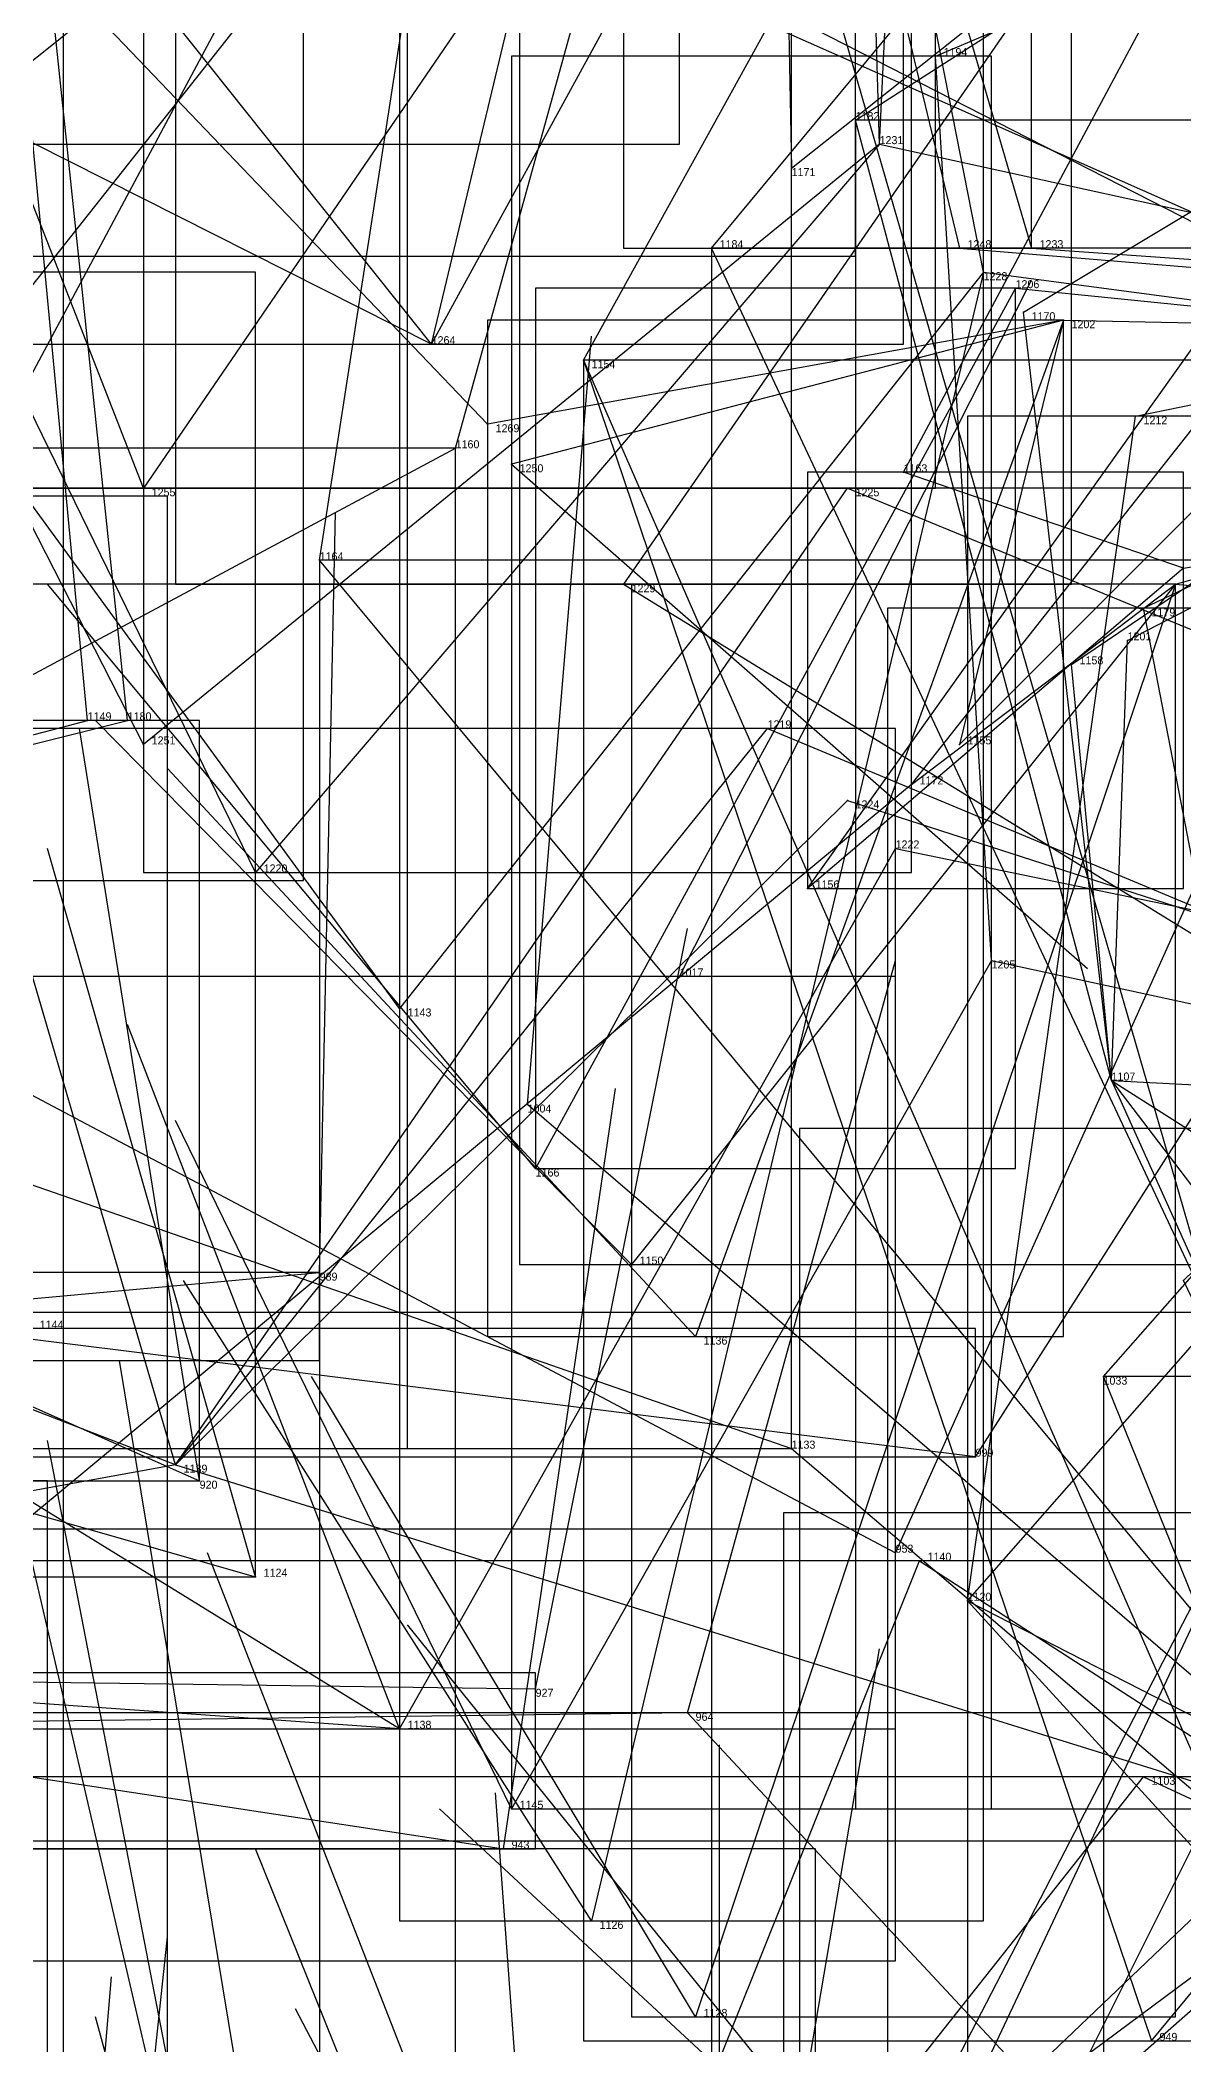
# Model space of a CAD drawing. Extents: x 59.1 to 70.8, y 600.3 to 605.1.
# Drawn here: x 68.2041 to 68.3471, y 601.8655 to 602.116 of the extents above; entities that cross this region are included whole.
import ezdxf

# ---------------------------------------------------------------- set-up
doc = ezdxf.new("R2010")
doc.units = 0
for name, color, linetype in [('Clients', 3, 'CONTINUOUS'), ('Facilities', 3, 'CONTINUOUS'), ('Facilities_lines', 3, 'CONTINUOUS'), ('Min_max_boxes', 1, 'CONTINUOUS'), ('Normals', 1, 'CONTINUOUS'), ('Source_points', 5, 'CONTINUOUS'), ('Text', 3, 'CONTINUOUS')]:
    doc.layers.add(name, color=color, linetype=linetype)

msp = doc.modelspace()

# ---------------------------------------------------------------- linework, layer by layer
at = {"layer": 'Clients', "color": 5}
for p in [(68.316, 602.114, 447.266), (68.306, 602.106, 447.191), (68.298, 602.1, 447.114), (68.288, 602.09, 447.04), (68.319, 602.09, 447.589), (68.328, 602.09, 447.599), (68.327, 602.082, 447.112), (68.26, 602.068, 447.786), (68.341, 602.069, 447.292), (68.256, 602.065, 446.895), (68.263, 602.063, 447.726), (68.312, 602.062, 446.821), (68.217, 602.06, 447.84), (68.305, 602.06, 447.591), (68.239, 602.051, 446.82), (68.277, 602.048, 447.666), (68.346, 602.048, 447.199), (68.342, 602.045, 447.122), (68.34, 602.041, 447.042), (68.333, 602.038, 446.968), (68.21, 602.031, 446.719), (68.215, 602.031, 446.754), (68.295, 602.03, 447.545), (68.217, 602.028, 447.768), (68.319, 602.028, 446.892), (68.305, 602.021, 447.488), (68.311, 602.015, 447.426), (68.231, 602.012, 447.708), (68.3, 602.01, 446.74), (68.249, 601.995, 447.648), (68.265, 601.983, 446.6), (68.266, 601.975, 447.531), (68.239, 601.962, 446.53), (68.278, 601.963, 447.469), (68.347, 601.961, 446.674), (68.286, 601.954, 447.412), (68.337, 601.949, 446.599), (68.298, 601.94, 447.351), (68.224, 601.936, 446.417), (68.311, 601.927, 446.453), (68.231, 601.924, 447.469), (68.314, 601.926, 447.292), (68.266, 601.91, 446.342), (68.342, 601.899, 447.115), (68.263, 601.895, 447.351), (68.262, 601.89, 446.319), (68.273, 601.881, 447.291), (68.286, 601.869, 447.231), (68.343, 601.866, 446.312)]:
    msp.add_point(p, dxfattribs=at)
at = {"layer": 'Facilities', "color": 3}
for p in [(68.309, 602.103, 447.651), (68.322, 602.087, 447.529), (68.326, 602.085, 447.47), (68.332, 602.081, 447.412), (68.253, 602.078, 447.844), (68.272, 602.076, 446.968), (68.347, 602.05, 447.28), (68.346, 602.048, 447.362), (68.313, 602.023, 446.814), (68.323, 602.001, 447.368), (68.284, 601.999, 446.669), (68.338, 601.986, 447.249), (68.321, 601.939, 446.529), (68.221, 601.938, 447.528), (68.32, 601.921, 447.234), (68.285, 601.907, 446.386), (68.249, 601.905, 447.409)]:
    msp.add_point(p, dxfattribs=at)
at = {"layer": 'Facilities_lines', "color": 3}
for p, q in [((68.253, 602.078, 447.844), (68.302, 602.283, 448.028)), ((68.277, 602.264, 447.633), (68.319, 602.09, 447.589)), ((68.277, 602.264, 447.633), (68.328, 602.09, 447.599)), ((68.264, 602.257, 447.56), (68.349, 601.963, 447.236)), ((68.316, 602.205, 447.929), (68.217, 602.06, 447.84)), ((68.296, 602.203, 447.977), (68.183, 602.06, 447.891)), ((68.296, 602.203, 447.977), (68.298, 602.1, 447.114)), ((68.309, 602.103, 447.651), (68.306, 602.2, 447.529)), ((68.322, 602.087, 447.529), (68.301, 602.194, 447.451)), ((68.309, 602.103, 447.651), (68.313, 602.187, 447.5)), ((68.253, 602.078, 447.844), (68.312, 602.186, 447.798)), ((68.19, 602.103, 447.026), (68.284, 602.178, 447.379)), ((68.131, 601.94, 447.511), (68.25, 602.162, 448.069)), ((68.253, 602.078, 447.844), (68.126, 602.142, 448.027)), ((68.333, 602.129, 447.499), (68.277, 602.048, 447.666)), ((68.323, 602.001, 447.368), (68.316, 602.114, 447.266)), ((68.338, 601.986, 447.249), (68.306, 602.106, 447.191)), ((68.309, 602.103, 447.651), (68.217, 602.028, 447.768)), ((68.309, 602.103, 447.651), (68.231, 602.012, 447.708)), ((68.41, 601.83, 446.579), (68.288, 602.09, 447.04)), ((68.322, 602.087, 447.529), (68.249, 601.995, 447.648)), ((68.322, 602.087, 447.529), (68.273, 601.881, 447.291)), ((68.326, 602.085, 447.47), (68.266, 601.975, 447.531)), ((68.338, 601.986, 447.249), (68.327, 602.082, 447.112)), ((68.332, 602.081, 447.412), (68.26, 602.068, 447.786)), ((68.332, 602.081, 447.412), (68.263, 602.063, 447.726)), ((68.332, 602.081, 447.412), (68.286, 601.954, 447.412)), ((68.332, 602.081, 447.412), (68.319, 602.028, 446.892)), ((68.272, 602.076, 446.968), (68.343, 601.866, 446.312)), ((68.272, 602.076, 446.968), (68.359, 601.877, 446.384)), ((68.32, 601.921, 447.234), (68.341, 602.069, 447.292)), ((68.127, 601.996, 446.718), (68.256, 602.065, 446.895)), ((68.347, 602.05, 447.28), (68.312, 602.062, 446.821)), ((68.221, 601.938, 447.528), (68.305, 602.06, 447.591)), ((68.372, 601.891, 446.537), (68.239, 602.051, 446.82)), ((68.347, 602.05, 447.28), (68.3, 602.01, 446.74)), ((68.346, 602.048, 447.362), (68.278, 601.963, 447.469)), ((68.346, 602.048, 447.362), (68.286, 601.869, 447.231)), ((68.313, 602.023, 446.814), (68.346, 602.048, 447.199)), ((68.378, 601.859, 446.877), (68.342, 602.045, 447.122)), ((68.338, 601.986, 447.249), (68.34, 602.041, 447.042)), ((68.338, 601.986, 447.249), (68.333, 602.038, 446.968)), ((68.249, 601.905, 447.409), (68.046, 602.03, 447.752)), ((68.084, 601.998, 446.941), (68.21, 602.031, 446.719)), ((68.084, 601.998, 446.941), (68.215, 602.031, 446.754)), ((68.221, 601.938, 447.528), (68.295, 602.03, 447.545)), ((68.313, 602.023, 446.814), (68.201, 601.93, 446.468)), ((68.221, 601.938, 447.528), (68.305, 602.021, 447.488)), ((68.221, 601.938, 447.528), (68.013, 602.018, 447.703)), ((68.249, 601.905, 447.409), (68.311, 602.015, 447.426)), ((68.323, 602.001, 447.368), (68.263, 601.895, 447.351)), ((68.084, 601.998, 446.941), (68.224, 601.936, 446.417)), ((68.175, 601.999, 446.693), (68.311, 601.927, 446.453)), ((68.154, 601.99, 447.673), (68.298, 601.94, 447.351)), ((68.338, 601.986, 447.249), (68.379, 601.895, 446.614)), ((68.338, 601.986, 447.249), (68.354, 601.965, 446.752)), ((68.338, 601.986, 447.249), (68.36, 601.972, 446.829)), ((68.372, 601.891, 446.537), (68.265, 601.983, 446.6)), ((68.32, 601.921, 447.234), (68.371, 601.979, 446.984)), ((68.055, 601.974, 447.522), (68.231, 601.924, 447.469)), ((68.117, 601.951, 446.683), (68.239, 601.962, 446.53)), ((68.41, 601.83, 446.579), (68.347, 601.961, 446.674)), ((68.309, 601.845, 447.115), (68.367, 601.957, 447.069)), ((68.321, 601.939, 446.529), (68.192, 601.955, 446.491)), ((68.447, 601.677, 446.068), (68.337, 601.949, 446.599)), ((68.221, 601.938, 447.528), (68.068, 601.91, 447.335)), ((68.221, 601.938, 447.528), (68.372, 601.891, 447.015)), ((68.241, 601.744, 446.915), (68.314, 601.926, 447.292)), ((68.32, 601.921, 447.234), (68.394, 601.84, 446.702)), ((68.249, 601.905, 447.409), (68.079, 601.917, 447.397)), ((68.117, 601.912, 446.539), (68.262, 601.89, 446.319)), ((68.117, 601.912, 446.539), (68.266, 601.91, 446.342)), ((68.285, 601.907, 446.386), (68.133, 601.905, 446.464)), ((68.285, 601.907, 446.386), (68.381, 601.804, 446.197)), ((68.309, 601.845, 447.115), (68.387, 601.903, 446.929)), ((68.266, 601.803, 447.095), (68.342, 601.899, 447.115)), ((68.372, 601.891, 446.537), (68.33, 601.854, 446.239)), ((68.266, 601.803, 447.095), (68.353, 601.886, 447.056))]:
    msp.add_line(p, q, dxfattribs=at)
at = {"layer": 'Min_max_boxes', "color": 1}
for p, q in [((68.264, 602.408, 447.236), (68.264, 601.963, 447.236)), ((68.264, 602.408, 448.15), (68.264, 601.963, 448.15)), ((68.217, 602.402, 447.73), (68.217, 602.06, 447.73)), ((68.217, 602.402, 448.09), (68.217, 602.06, 448.09)), ((68.221, 602.4, 447.499), (68.221, 602.048, 447.499)), ((68.221, 602.4, 447.855), (68.221, 602.048, 447.855)), ((68.316, 602.06, 447.73), (68.316, 602.402, 447.73)), ((68.316, 602.06, 448.09), (68.316, 602.402, 448.09)), ((68.333, 602.048, 447.499), (68.333, 602.4, 447.499)), ((68.333, 602.048, 447.855), (68.333, 602.4, 447.855)), ((68.237, 602.011, 447.089), (68.237, 602.298, 447.089)), ((68.237, 602.011, 447.595), (68.237, 602.298, 447.595)), ((68.306, 602.089, 447.89), (68.306, 602.292, 447.89)), ((68.306, 602.089, 448.253), (68.306, 602.292, 448.253)), ((68.312, 602.078, 447.798), (68.312, 602.283, 447.798)), ((68.312, 602.078, 448.028), (68.312, 602.283, 448.028)), ((68.277, 602.264, 447.589), (68.277, 602.09, 447.589)), ((68.277, 602.264, 447.633), (68.277, 602.09, 447.633)), ((68.328, 602.09, 447.589), (68.328, 602.264, 447.589)), ((68.328, 602.09, 447.633), (68.328, 602.264, 447.633)), ((68.207, 601.72, 446.937), (68.207, 602.227, 446.937)), ((68.207, 601.72, 447.781), (68.207, 602.227, 447.781)), ((68.298, 602.06, 447.114), (68.298, 602.219, 447.114)), ((68.298, 602.06, 448.311), (68.298, 602.219, 448.311)), ((68.217, 602.2, 447.5), (68.217, 602.012, 447.5)), ((68.217, 602.2, 447.768), (68.217, 602.012, 447.768)), ((68.313, 602.012, 447.5), (68.313, 602.2, 447.5)), ((68.313, 602.012, 447.768), (68.313, 602.2, 447.768)), ((68.249, 602.194, 447.291), (68.249, 601.881, 447.291)), ((68.249, 602.194, 447.648), (68.249, 601.881, 447.648)), ((68.322, 601.881, 447.291), (68.322, 602.194, 447.291)), ((68.322, 601.881, 447.648), (68.322, 602.194, 447.648)), ((68.284, 602.103, 447.026), (68.284, 602.178, 447.026)), ((68.284, 602.103, 447.387), (68.284, 602.178, 447.387)), ((68.25, 601.94, 447.281), (68.25, 602.162, 447.281)), ((68.25, 601.94, 448.069), (68.25, 602.162, 448.069)), ((68.298, 601.94, 447.351), (68.298, 602.122, 447.351)), ((68.298, 601.94, 447.904), (68.298, 602.122, 447.904)), ((68.323, 602.114, 447.266), (68.263, 602.114, 447.266)), ((68.263, 602.114, 447.266), (68.263, 601.895, 447.266)), ((68.323, 602.114, 447.368), (68.263, 602.114, 447.368)), ((68.263, 602.114, 447.368), (68.263, 601.895, 447.368)), ((68.263, 602.114, 447.266), (68.263, 602.114, 447.368)), ((68.323, 601.895, 447.266), (68.323, 602.114, 447.266)), ((68.323, 601.895, 447.368), (68.323, 602.114, 447.368)), ((68.323, 602.114, 447.266), (68.323, 602.114, 447.368)), ((68.379, 602.106, 446.614), (68.306, 602.106, 446.614)), ((68.306, 602.106, 446.614), (68.306, 601.895, 446.614)), ((68.379, 602.106, 447.249), (68.306, 602.106, 447.249)), ((68.306, 602.106, 447.249), (68.306, 601.895, 447.249)), ((68.306, 602.106, 446.614), (68.306, 602.106, 447.249)), ((68.022, 602.103, 447.026), (68.284, 602.103, 447.026)), ((68.022, 602.103, 447.387), (68.284, 602.103, 447.387)), ((68.284, 602.103, 447.026), (68.284, 602.103, 447.387)), ((68.277, 602.09, 447.589), (68.328, 602.09, 447.589)), ((68.277, 602.09, 447.633), (68.328, 602.09, 447.633)), ((68.277, 602.09, 447.589), (68.277, 602.09, 447.633)), ((68.459, 602.09, 445.862), (68.288, 602.09, 445.862)), ((68.288, 602.09, 445.862), (68.288, 601.607, 445.862)), ((68.459, 602.09, 447.04), (68.288, 602.09, 447.04)), ((68.288, 602.09, 447.04), (68.288, 601.607, 447.04)), ((68.288, 602.09, 445.862), (68.288, 602.09, 447.04)), ((68.328, 602.09, 447.589), (68.328, 602.09, 447.633)), ((68.231, 602.087, 447.469), (68.055, 602.087, 447.469)), ((68.231, 602.087, 447.949), (68.055, 602.087, 447.949)), ((68.075, 602.089, 447.89), (68.306, 602.089, 447.89)), ((68.075, 602.089, 448.253), (68.306, 602.089, 448.253)), ((68.231, 601.924, 447.469), (68.231, 602.087, 447.469)), ((68.231, 601.924, 447.949), (68.231, 602.087, 447.949)), ((68.231, 602.087, 447.469), (68.231, 602.087, 447.949)), ((68.306, 602.089, 447.89), (68.306, 602.089, 448.253)), ((68.326, 602.085, 447.47), (68.266, 602.085, 447.47)), ((68.266, 602.085, 447.47), (68.266, 601.975, 447.47)), ((68.326, 602.085, 447.531), (68.266, 602.085, 447.531)), ((68.266, 602.085, 447.531), (68.266, 601.975, 447.531)), ((68.266, 602.085, 447.47), (68.266, 602.085, 447.531)), ((68.326, 601.975, 447.47), (68.326, 602.085, 447.47)), ((68.326, 601.975, 447.531), (68.326, 602.085, 447.531)), ((68.326, 602.085, 447.47), (68.326, 602.085, 447.531)), ((68.332, 602.081, 446.892), (68.26, 602.081, 446.892)), ((68.26, 602.081, 446.892), (68.26, 601.954, 446.892)), ((68.332, 602.081, 447.786), (68.26, 602.081, 447.786)), ((68.26, 602.081, 447.786), (68.26, 601.954, 447.786)), ((68.26, 602.081, 446.892), (68.26, 602.081, 447.786)), ((68.332, 601.954, 446.892), (68.332, 602.081, 446.892)), ((68.332, 601.954, 447.786), (68.332, 602.081, 447.786)), ((68.332, 602.081, 446.892), (68.332, 602.081, 447.786)), ((68.126, 602.078, 447.798), (68.312, 602.078, 447.798)), ((68.126, 602.078, 448.028), (68.312, 602.078, 448.028)), ((68.312, 602.078, 447.798), (68.312, 602.078, 448.028)), ((68.359, 602.076, 446.312), (68.272, 602.076, 446.312)), ((68.272, 602.076, 446.312), (68.272, 601.866, 446.312)), ((68.359, 602.076, 446.968), (68.272, 602.076, 446.968)), ((68.272, 602.076, 446.968), (68.272, 601.866, 446.968)), ((68.272, 602.076, 446.312), (68.272, 602.076, 446.968)), ((68.394, 602.069, 446.702), (68.32, 602.069, 446.702)), ((68.32, 602.069, 446.702), (68.32, 601.84, 446.702)), ((68.394, 602.069, 447.292), (68.32, 602.069, 447.292)), ((68.32, 602.069, 447.292), (68.32, 601.84, 447.292)), ((68.32, 602.069, 446.702), (68.32, 602.069, 447.292)), ((68.256, 602.065, 446.668), (68.071, 602.065, 446.668)), ((68.256, 602.065, 446.895), (68.071, 602.065, 446.895)), ((68.256, 601.851, 446.668), (68.256, 602.065, 446.668)), ((68.256, 601.851, 446.895), (68.256, 602.065, 446.895)), ((68.256, 602.065, 446.668), (68.256, 602.065, 446.895)), ((68.347, 602.062, 446.74), (68.3, 602.062, 446.74)), ((68.3, 602.062, 446.74), (68.3, 602.01, 446.74)), ((68.347, 602.062, 447.28), (68.3, 602.062, 447.28)), ((68.3, 602.062, 447.28), (68.3, 602.01, 447.28)), ((68.3, 602.062, 446.74), (68.3, 602.062, 447.28)), ((68.347, 602.01, 446.74), (68.347, 602.062, 446.74)), ((68.347, 602.01, 447.28), (68.347, 602.062, 447.28)), ((68.347, 602.062, 446.74), (68.347, 602.062, 447.28)), ((68.372, 602.06, 447.015), (68.013, 602.06, 447.015)), ((68.372, 602.06, 447.703), (68.013, 602.06, 447.703)), ((68.183, 602.06, 447.114), (68.298, 602.06, 447.114)), ((68.183, 602.06, 448.311), (68.298, 602.06, 448.311)), ((68.217, 602.06, 447.73), (68.316, 602.06, 447.73)), ((68.217, 602.06, 448.09), (68.316, 602.06, 448.09)), ((68.217, 602.06, 447.73), (68.217, 602.06, 448.09)), ((68.298, 602.06, 447.114), (68.298, 602.06, 448.311)), ((68.316, 602.06, 447.73), (68.316, 602.06, 448.09)), ((68.22, 602.059, 447.155), (68.009, 602.059, 447.155)), ((68.22, 602.059, 447.811), (68.009, 602.059, 447.811)), ((68.22, 601.848, 447.155), (68.22, 602.059, 447.155)), ((68.22, 601.848, 447.811), (68.22, 602.059, 447.811)), ((68.22, 602.059, 447.155), (68.22, 602.059, 447.811)), ((68.443, 602.051, 445.913), (68.239, 602.051, 445.913)), ((68.239, 602.051, 445.913), (68.239, 601.671, 445.913)), ((68.443, 602.051, 446.82), (68.239, 602.051, 446.82)), ((68.239, 602.051, 446.82), (68.239, 601.671, 446.82)), ((68.239, 602.051, 445.913), (68.239, 602.051, 446.82)), ((68.346, 602.048, 446.468), (68.201, 602.048, 446.468)), ((68.346, 602.048, 447.199), (68.201, 602.048, 447.199)), ((68.221, 602.048, 447.499), (68.333, 602.048, 447.499)), ((68.221, 602.048, 447.855), (68.333, 602.048, 447.855)), ((68.221, 602.048, 447.499), (68.221, 602.048, 447.855)), ((68.346, 602.048, 447.231), (68.278, 602.048, 447.231)), ((68.278, 602.048, 447.231), (68.278, 601.869, 447.231)), ((68.346, 602.048, 447.469), (68.278, 602.048, 447.469)), ((68.278, 602.048, 447.469), (68.278, 601.869, 447.469)), ((68.278, 602.048, 447.231), (68.278, 602.048, 447.469)), ((68.333, 602.048, 447.499), (68.333, 602.048, 447.855)), ((68.346, 601.93, 446.468), (68.346, 602.048, 446.468)), ((68.346, 601.93, 447.199), (68.346, 602.048, 447.199)), ((68.346, 602.048, 446.468), (68.346, 602.048, 447.199)), ((68.346, 601.869, 447.231), (68.346, 602.048, 447.231)), ((68.346, 601.869, 447.469), (68.346, 602.048, 447.469)), ((68.346, 602.048, 447.231), (68.346, 602.048, 447.469)), ((68.41, 602.045, 446.422), (68.31, 602.045, 446.422)), ((68.31, 602.045, 446.422), (68.31, 601.747, 446.422)), ((68.41, 602.045, 447.122), (68.31, 602.045, 447.122)), ((68.31, 602.045, 447.122), (68.31, 601.747, 447.122)), ((68.31, 602.045, 446.422), (68.31, 602.045, 447.122)), ((68.311, 602.03, 447.397), (68.046, 602.03, 447.397)), ((68.311, 602.03, 447.752), (68.046, 602.03, 447.752)), ((68.224, 602.031, 446.417), (68.084, 602.031, 446.417)), ((68.224, 602.031, 446.941), (68.084, 602.031, 446.941)), ((68.224, 601.936, 446.417), (68.224, 602.031, 446.417)), ((68.224, 601.936, 446.941), (68.224, 602.031, 446.941)), ((68.224, 602.031, 446.417), (68.224, 602.031, 446.941)), ((68.311, 601.905, 447.397), (68.311, 602.03, 447.397)), ((68.311, 601.905, 447.752), (68.311, 602.03, 447.752)), ((68.311, 602.03, 447.397), (68.311, 602.03, 447.752)), ((68.217, 602.012, 447.5), (68.313, 602.012, 447.5)), ((68.217, 602.012, 447.768), (68.313, 602.012, 447.768)), ((68.217, 602.012, 447.5), (68.217, 602.012, 447.768)), ((68.313, 602.012, 447.5), (68.313, 602.012, 447.768)), ((68.003, 602.011, 447.089), (68.237, 602.011, 447.089)), ((68.003, 602.011, 447.595), (68.237, 602.011, 447.595)), ((68.237, 602.011, 447.089), (68.237, 602.011, 447.595)), ((68.3, 602.01, 446.74), (68.347, 602.01, 446.74)), ((68.3, 602.01, 447.28), (68.347, 602.01, 447.28)), ((68.3, 602.01, 446.74), (68.3, 602.01, 447.28)), ((68.347, 602.01, 446.74), (68.347, 602.01, 447.28)), ((68.311, 601.999, 446.453), (68.117, 601.999, 446.453)), ((68.311, 601.999, 446.693), (68.117, 601.999, 446.693)), ((68.311, 601.876, 446.453), (68.311, 601.999, 446.453)), ((68.311, 601.876, 446.693), (68.311, 601.999, 446.693)), ((68.311, 601.999, 446.453), (68.311, 601.999, 446.693)), ((68.432, 601.98, 446.286), (68.299, 601.98, 446.286)), ((68.299, 601.98, 446.286), (68.299, 601.602, 446.286)), ((68.432, 601.98, 447.065), (68.299, 601.98, 447.065)), ((68.299, 601.98, 447.065), (68.299, 601.602, 447.065)), ((68.299, 601.98, 446.286), (68.299, 601.98, 447.065)), ((68.266, 601.975, 447.47), (68.326, 601.975, 447.47)), ((68.266, 601.975, 447.531), (68.326, 601.975, 447.531)), ((68.266, 601.975, 447.47), (68.266, 601.975, 447.531)), ((68.326, 601.975, 447.47), (68.326, 601.975, 447.531)), ((68.239, 601.962, 446.53), (68.117, 601.962, 446.53)), ((68.239, 601.962, 446.683), (68.117, 601.962, 446.683)), ((68.239, 601.951, 446.53), (68.239, 601.962, 446.53)), ((68.239, 601.951, 446.683), (68.239, 601.962, 446.683)), ((68.239, 601.962, 446.53), (68.239, 601.962, 446.683)), ((68.264, 601.963, 447.236), (68.349, 601.963, 447.236)), ((68.264, 601.963, 448.15), (68.349, 601.963, 448.15)), ((68.264, 601.963, 447.236), (68.264, 601.963, 448.15)), ((68.396, 601.957, 446.747), (68.167, 601.957, 446.747)), ((68.396, 601.957, 447.115), (68.167, 601.957, 447.115)), ((68.321, 601.955, 446.491), (68.192, 601.955, 446.491)), ((68.321, 601.955, 446.529), (68.192, 601.955, 446.529)), ((68.321, 601.939, 446.491), (68.321, 601.955, 446.491)), ((68.321, 601.939, 446.529), (68.321, 601.955, 446.529)), ((68.321, 601.955, 446.491), (68.321, 601.955, 446.529)), ((68.26, 601.954, 446.892), (68.332, 601.954, 446.892)), ((68.26, 601.954, 447.786), (68.332, 601.954, 447.786)), ((68.26, 601.954, 446.892), (68.26, 601.954, 447.786)), ((68.332, 601.954, 446.892), (68.332, 601.954, 447.786)), ((68.117, 601.951, 446.53), (68.239, 601.951, 446.53)), ((68.117, 601.951, 446.683), (68.239, 601.951, 446.683)), ((68.239, 601.951, 446.53), (68.239, 601.951, 446.683)), ((68.454, 601.949, 445.486), (68.337, 601.949, 445.486)), ((68.337, 601.949, 445.486), (68.337, 601.441, 445.486)), ((68.454, 601.949, 446.599), (68.337, 601.949, 446.599)), ((68.337, 601.949, 446.599), (68.337, 601.441, 446.599)), ((68.337, 601.949, 445.486), (68.337, 601.949, 446.599)), ((68.017, 601.94, 447.281), (68.25, 601.94, 447.281)), ((68.017, 601.94, 448.069), (68.25, 601.94, 448.069)), ((68.075, 601.94, 447.351), (68.298, 601.94, 447.351)), ((68.075, 601.94, 447.904), (68.298, 601.94, 447.904)), ((68.192, 601.939, 446.491), (68.321, 601.939, 446.491)), ((68.192, 601.939, 446.529), (68.321, 601.939, 446.529)), ((68.25, 601.94, 447.281), (68.25, 601.94, 448.069)), ((68.298, 601.94, 447.351), (68.298, 601.94, 447.904)), ((68.321, 601.939, 446.491), (68.321, 601.939, 446.529)), ((68.084, 601.936, 446.417), (68.224, 601.936, 446.417)), ((68.084, 601.936, 446.941), (68.224, 601.936, 446.941)), ((68.205, 601.936, 447.034), (68.101, 601.936, 447.034)), ((68.205, 601.936, 447.301), (68.101, 601.936, 447.301)), ((68.205, 601.781, 447.034), (68.205, 601.936, 447.034)), ((68.205, 601.781, 447.301), (68.205, 601.936, 447.301)), ((68.205, 601.936, 447.034), (68.205, 601.936, 447.301)), ((68.224, 601.936, 446.417), (68.224, 601.936, 446.941)), ((68.395, 601.932, 446.738), (68.297, 601.932, 446.738)), ((68.297, 601.932, 446.738), (68.297, 601.689, 446.738)), ((68.395, 601.932, 447.104), (68.297, 601.932, 447.104)), ((68.297, 601.932, 447.104), (68.297, 601.689, 447.104)), ((68.297, 601.932, 446.738), (68.297, 601.932, 447.104)), ((68.201, 601.93, 446.468), (68.346, 601.93, 446.468)), ((68.201, 601.93, 447.199), (68.346, 601.93, 447.199)), ((68.346, 601.93, 446.468), (68.346, 601.93, 447.199)), ((68.055, 601.924, 447.469), (68.231, 601.924, 447.469)), ((68.055, 601.924, 447.949), (68.231, 601.924, 447.949)), ((68.368, 601.926, 446.387), (68.117, 601.926, 446.387)), ((68.368, 601.926, 447.292), (68.117, 601.926, 447.292)), ((68.231, 601.924, 447.469), (68.231, 601.924, 447.949)), ((68.266, 601.912, 446.319), (68.117, 601.912, 446.319)), ((68.266, 601.912, 446.539), (68.117, 601.912, 446.539)), ((68.266, 601.89, 446.319), (68.266, 601.912, 446.319)), ((68.266, 601.89, 446.539), (68.266, 601.912, 446.539)), ((68.266, 601.912, 446.319), (68.266, 601.912, 446.539)), ((68.381, 601.907, 446.197), (68.133, 601.907, 446.197)), ((68.381, 601.907, 446.464), (68.133, 601.907, 446.464)), ((68.046, 601.905, 447.397), (68.311, 601.905, 447.397)), ((68.046, 601.905, 447.752), (68.311, 601.905, 447.752)), ((68.311, 601.905, 447.397), (68.311, 601.905, 447.752)), ((68.386, 601.899, 446.582), (68.092, 601.899, 446.582)), ((68.386, 601.899, 447.238), (68.092, 601.899, 447.238)), ((68.263, 601.895, 447.266), (68.323, 601.895, 447.266)), ((68.263, 601.895, 447.368), (68.323, 601.895, 447.368)), ((68.263, 601.895, 447.266), (68.263, 601.895, 447.368)), ((68.306, 601.895, 446.614), (68.379, 601.895, 446.614)), ((68.306, 601.895, 447.249), (68.379, 601.895, 447.249)), ((68.306, 601.895, 446.614), (68.306, 601.895, 447.249)), ((68.323, 601.895, 447.266), (68.323, 601.895, 447.368)), ((68.013, 601.891, 447.015), (68.372, 601.891, 447.015)), ((68.013, 601.891, 447.703), (68.372, 601.891, 447.703)), ((68.301, 601.89, 446.929), (68.043, 601.89, 446.929)), ((68.301, 601.89, 447.164), (68.043, 601.89, 447.164)), ((68.117, 601.89, 446.319), (68.266, 601.89, 446.319)), ((68.117, 601.89, 446.539), (68.266, 601.89, 446.539)), ((68.266, 601.89, 446.319), (68.266, 601.89, 446.539)), ((68.301, 601.77, 446.929), (68.301, 601.89, 446.929)), ((68.301, 601.77, 447.164), (68.301, 601.89, 447.164)), ((68.301, 601.89, 446.929), (68.301, 601.89, 447.164)), ((68.249, 601.881, 447.291), (68.322, 601.881, 447.291)), ((68.249, 601.881, 447.648), (68.322, 601.881, 447.648)), ((68.249, 601.881, 447.291), (68.249, 601.881, 447.648)), ((68.322, 601.881, 447.291), (68.322, 601.881, 447.648)), ((68.117, 601.876, 446.453), (68.311, 601.876, 446.453)), ((68.117, 601.876, 446.693), (68.311, 601.876, 446.693)), ((68.311, 601.876, 446.453), (68.311, 601.876, 446.693)), ((68.278, 601.869, 447.231), (68.346, 601.869, 447.231)), ((68.278, 601.869, 447.469), (68.346, 601.869, 447.469)), ((68.278, 601.869, 447.231), (68.278, 601.869, 447.469)), ((68.346, 601.869, 447.231), (68.346, 601.869, 447.469)), ((68.272, 601.866, 446.312), (68.359, 601.866, 446.312)), ((68.272, 601.866, 446.968), (68.359, 601.866, 446.968)), ((68.272, 601.866, 446.312), (68.272, 601.866, 446.968))]:
    msp.add_line(p, q, dxfattribs=at)
at = {"layer": 'Normals', "color": 1}
for p, q in [((68.288, 602.09, 447.04), (68.351, 602.166, 447.022)), ((68.272, 602.076, 446.968), (68.32, 602.163, 446.954)), ((68.298, 602.1, 447.114), (68.376, 602.162, 447.102)), ((68.306, 602.106, 447.191), (68.39, 602.16, 447.186)), ((68.256, 602.065, 446.895), (68.282, 602.159, 446.872)), ((68.253, 602.078, 447.844), (68.194, 602.152, 447.812)), ((68.316, 602.114, 447.266), (68.408, 602.153, 447.263)), ((68.217, 602.06, 447.84), (68.183, 602.147, 447.804)), ((68.239, 602.051, 446.82), (68.254, 602.148, 446.799)), ((68.312, 602.062, 446.821), (68.358, 602.148, 446.799)), ((68.26, 602.068, 447.786), (68.193, 602.138, 447.759)), ((68.327, 602.082, 447.112), (68.412, 602.133, 447.105)), ((68.21, 602.031, 446.719), (68.201, 602.126, 446.688)), ((68.215, 602.031, 446.754), (68.205, 602.126, 446.723)), ((68.288, 602.124, 447.829), (68.376, 602.079, 447.848)), ((68.295, 602.118, 447.769), (68.383, 602.079, 447.795)), ((68.217, 602.028, 447.768), (68.175, 602.11, 447.729)), ((68.309, 602.103, 447.651), (68.405, 602.082, 447.67)), ((68.231, 602.012, 447.708), (68.189, 602.098, 447.679)), ((68.313, 602.023, 446.814), (68.373, 602.099, 446.788)), ((68.319, 602.028, 446.892), (68.389, 602.098, 446.877)), ((68.333, 602.038, 446.968), (68.416, 602.094, 446.962)), ((68.3, 602.01, 446.74), (68.357, 602.09, 446.719)), ((68.319, 602.09, 447.589), (68.417, 602.082, 447.605)), ((68.328, 602.09, 447.599), (68.427, 602.083, 447.613)), ((68.322, 602.087, 447.529), (68.42, 602.074, 447.543)), ((68.34, 602.041, 447.042), (68.429, 602.087, 447.039)), ((68.341, 602.069, 447.292), (68.439, 602.089, 447.294)), ((68.342, 602.045, 447.122), (68.432, 602.088, 447.121)), ((68.284, 601.999, 446.669), (68.328, 602.086, 446.646)), ((68.326, 602.085, 447.47), (68.425, 602.075, 447.48)), ((68.332, 602.081, 447.412), (68.432, 602.079, 447.419)), ((68.265, 601.983, 446.6), (68.273, 602.079, 446.572)), ((68.346, 602.048, 447.199), (68.442, 602.075, 447.203)), ((68.249, 601.995, 447.648), (68.192, 602.073, 447.623)), ((68.347, 602.05, 447.28), (68.445, 602.067, 447.283)), ((68.263, 602.063, 447.726), (68.335, 602, 447.757)), ((68.305, 602.06, 447.591), (68.395, 602.023, 447.612)), ((68.239, 601.962, 446.53), (68.241, 602.057, 446.498)), ((68.266, 601.975, 447.531), (68.205, 602.048, 447.501)), ((68.277, 602.048, 447.666), (68.36, 601.997, 447.69)), ((68.346, 602.048, 447.362), (68.445, 602.039, 447.369)), ((68.221, 601.938, 447.528), (68.194, 602.03, 447.5)), ((68.224, 601.936, 446.417), (68.209, 602.03, 446.387)), ((68.278, 601.963, 447.469), (68.211, 602.031, 447.44)), ((68.295, 602.03, 447.545), (68.386, 601.992, 447.563)), ((68.347, 601.961, 446.674), (68.418, 602.03, 446.658)), ((68.286, 601.954, 447.412), (68.22, 602.025, 447.387)), ((68.321, 601.939, 446.529), (68.374, 602.022, 446.512)), ((68.337, 601.949, 446.599), (68.402, 602.023, 446.583)), ((68.305, 602.021, 447.488), (68.398, 601.991, 447.508)), ((68.231, 601.924, 447.469), (68.205, 602.015, 447.437)), ((68.311, 601.927, 446.453), (68.351, 602.016, 446.432)), ((68.311, 602.015, 447.426), (68.408, 601.995, 447.438)), ((68.266, 601.91, 446.342), (68.285, 602.005, 446.317)), ((68.285, 601.907, 446.386), (68.311, 602.001, 446.364)), ((68.323, 602.001, 447.368), (68.42, 601.98, 447.381)), ((68.249, 601.905, 447.409), (68.215, 601.993, 447.377)), ((68.262, 601.89, 446.319), (68.276, 601.985, 446.29)), ((68.338, 601.986, 447.249), (68.437, 601.981, 447.262)), ((68.263, 601.895, 447.351), (68.221, 601.981, 447.322)), ((68.273, 601.881, 447.291), (68.222, 601.961, 447.259)), ((68.229, 601.86, 446.252), (68.214, 601.951, 446.214)), ((68.286, 601.869, 447.231), (68.238, 601.949, 447.195)), ((68.22, 601.853, 447.272), (68.199, 601.943, 447.234)), ((68.223, 601.848, 446.163), (68.205, 601.941, 446.13)), ((68.298, 601.94, 447.351), (68.372, 601.877, 447.375)), ((68.343, 601.866, 446.312), (68.405, 601.941, 446.288)), ((68.33, 601.854, 446.239), (68.372, 601.938, 446.205)), ((68.259, 601.84, 447.202), (68.225, 601.927, 447.167)), ((68.31, 601.837, 446.171), (68.351, 601.924, 446.143)), ((68.314, 601.926, 447.292), (68.396, 601.873, 447.316)), ((68.32, 601.921, 447.234), (68.406, 601.877, 447.261)), ((68.309, 601.845, 447.115), (68.25, 601.918, 447.079)), ((68.293, 601.821, 446.099), (68.309, 601.915, 446.069)), ((68.289, 601.807, 445.937), (68.289, 601.903, 445.908)), ((68.342, 601.899, 447.115), (68.43, 601.858, 447.137)), ((68.268, 601.802, 446.03), (68.261, 601.897, 446.001)), ((68.323, 601.831, 447.053), (68.254, 601.895, 447.02)), ((68.266, 601.803, 447.095), (68.231, 601.89, 447.061)), ((68.21, 601.786, 447.026), (68.22, 601.879, 446.99)), ((68.205, 601.781, 447.034), (68.213, 601.874, 446.997)), ((68.236, 601.776, 445.965), (68.211, 601.869, 445.937)), ((68.279, 601.788, 447.037), (68.236, 601.87, 446.999))]:
    msp.add_line(p, q, dxfattribs=at)
at = {"layer": 'Source_points', "color": 5}
for p in [(68.316, 602.114, 447.266), (68.306, 602.106, 447.191), (68.309, 602.103, 447.651), (68.298, 602.1, 447.114), (68.288, 602.09, 447.04), (68.319, 602.09, 447.589), (68.328, 602.09, 447.599), (68.322, 602.087, 447.529), (68.326, 602.085, 447.47), (68.327, 602.082, 447.112), (68.332, 602.081, 447.412), (68.253, 602.078, 447.844), (68.272, 602.076, 446.968), (68.26, 602.068, 447.786), (68.341, 602.069, 447.292), (68.256, 602.065, 446.895), (68.263, 602.063, 447.726), (68.312, 602.062, 446.821), (68.217, 602.06, 447.84), (68.305, 602.06, 447.591), (68.239, 602.051, 446.82), (68.347, 602.05, 447.28), (68.277, 602.048, 447.666), (68.346, 602.048, 447.199), (68.346, 602.048, 447.362), (68.342, 602.045, 447.122), (68.34, 602.041, 447.042), (68.333, 602.038, 446.968), (68.21, 602.031, 446.719), (68.215, 602.031, 446.754), (68.295, 602.03, 447.545), (68.217, 602.028, 447.768), (68.319, 602.028, 446.892), (68.313, 602.023, 446.814), (68.305, 602.021, 447.488), (68.311, 602.015, 447.426), (68.231, 602.012, 447.708), (68.3, 602.01, 446.74), (68.323, 602.001, 447.368), (68.284, 601.999, 446.669), (68.249, 601.995, 447.648), (68.338, 601.986, 447.249), (68.265, 601.983, 446.6), (68.266, 601.975, 447.531), (68.239, 601.962, 446.53), (68.278, 601.963, 447.469), (68.347, 601.961, 446.674), (68.286, 601.954, 447.412), (68.337, 601.949, 446.599), (68.298, 601.94, 447.351), (68.321, 601.939, 446.529), (68.221, 601.938, 447.528), (68.224, 601.936, 446.417), (68.311, 601.927, 446.453), (68.231, 601.924, 447.469), (68.314, 601.926, 447.292), (68.32, 601.921, 447.234), (68.266, 601.91, 446.342), (68.285, 601.907, 446.386), (68.249, 601.905, 447.409), (68.342, 601.899, 447.115), (68.263, 601.895, 447.351), (68.262, 601.89, 446.319), (68.273, 601.881, 447.291), (68.286, 601.869, 447.231), (68.343, 601.866, 446.312)]:
    msp.add_point(p, dxfattribs=at)

# ---------------------------------------------------------------- texts
at = {"layer": 'Text', "color": 3}
for s, p in [('1194', (68.317, 602.114, 447.266)), ('1182', (68.306, 602.106, 447.191)), ('1231', (68.309, 602.103, 447.651)), ('1171', (68.298, 602.099, 447.114)), ('1184', (68.289, 602.09, 447.04)), ('1248', (68.32, 602.09, 447.589)), ('1233', (68.329, 602.09, 447.599)), ('1228', (68.322, 602.086, 447.529)), ('1206', (68.326, 602.085, 447.47)), ('1170', (68.328, 602.081, 447.112)), ('1202', (68.333, 602.08, 447.412)), ('1264', (68.253, 602.078, 447.844)), ('1154', (68.273, 602.075, 446.968)), ('1269', (68.261, 602.067, 447.786)), ('1212', (68.342, 602.068, 447.292)), ('1160', (68.256, 602.065, 446.895)), ('1250', (68.264, 602.062, 447.726)), ('1163', (68.312, 602.062, 446.821)), ('1255', (68.218, 602.059, 447.84)), ('1225', (68.306, 602.059, 447.591)), ('1164', (68.239, 602.051, 446.82)), ('1229', (68.278, 602.047, 447.666)), ('1179', (68.343, 602.044, 447.122)), ('1201', (68.34, 602.041, 447.042)), ('1158', (68.334, 602.038, 446.968)), ('1149', (68.21, 602.031, 446.719)), ('1180', (68.215, 602.031, 446.754)), ('1219', (68.295, 602.03, 447.545)), ('1251', (68.218, 602.028, 447.768)), ('1155', (68.32, 602.028, 446.892)), ('1172', (68.314, 602.023, 446.814)), ('1224', (68.306, 602.02, 447.488)), ('1222', (68.311, 602.015, 447.426)), ('1220', (68.232, 602.012, 447.708)), ('1156', (68.301, 602.01, 446.74)), ('1017', (68.284, 601.999, 446.669)), ('1205', (68.323, 602, 447.368)), ('1143', (68.25, 601.994, 447.648)), ('1107', (68.338, 601.986, 447.249)), ('1004', (68.265, 601.982, 446.6)), ('1166', (68.266, 601.974, 447.531)), ('989', (68.239, 601.961, 446.53)), ('1150', (68.279, 601.963, 447.469)), ('1144', (68.204, 601.955, 447.588)), ('1136', (68.287, 601.953, 447.412)), ('1033', (68.337, 601.948, 446.599)), ('1133', (68.298, 601.94, 447.351)), ('999', (68.321, 601.939, 446.529)), ('1139', (68.222, 601.937, 447.528)), ('920', (68.224, 601.935, 446.417)), ('953', (68.311, 601.927, 446.453)), ('1140', (68.315, 601.926, 447.292)), ('1124', (68.232, 601.924, 447.469)), ('1120', (68.32, 601.921, 447.234)), ('927', (68.266, 601.909, 446.342)), ('964', (68.286, 601.906, 446.386)), ('1138', (68.25, 601.905, 447.409)), ('1103', (68.343, 601.898, 447.115)), ('1145', (68.264, 601.895, 447.351)), ('943', (68.263, 601.89, 446.319)), ('1126', (68.274, 601.88, 447.291)), ('1128', (68.287, 601.869, 447.231)), ('949', (68.344, 601.866, 446.312))]:
    msp.add_text(s, height=0.001, dxfattribs=at).set_placement(p)

doc.saveas('drawing.dxf')
